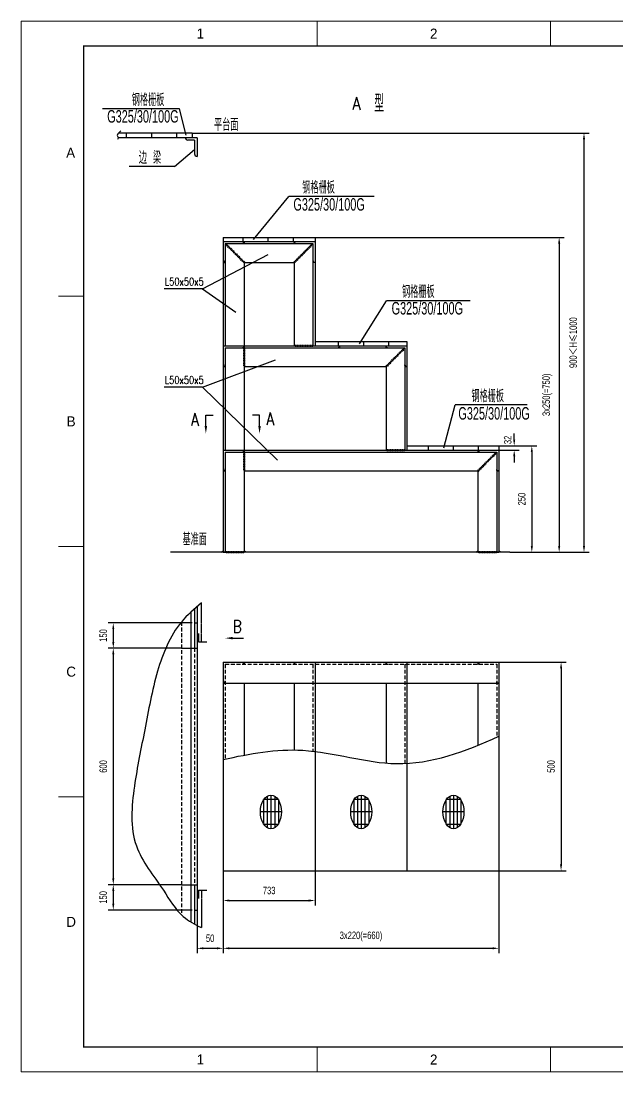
# Model space of a CAD drawing. Extents: x 148 to 221443, y -36682 to 6758.
# Drawn here: x 193198 to 197956, y -12240 to -3840 of the extents above; entities that cross this region are included whole.
import ezdxf
from ezdxf.enums import TextEntityAlignment as Align

# ---------------------------------------------------------------- set-up
doc = ezdxf.new("R2010")
doc.units = 0
doc.header["$LTSCALE"] = 10
doc.header["$MEASUREMENT"] = 0
doc.linetypes.add('HIDDENX2', pattern=[0.75, 0.5, -0.25])
doc.linetypes.add('PHANTOM', pattern=[2.5, 1.25, -0.25, 0.25, -0.25, 0.25, -0.25])
for name, color, linetype in [('2', 4, 'Continuous'), ('HIDDEN', 7, 'HIDDENX2'), ('RED', 7, 'Continuous'), ('TEXT', 7, 'Continuous')]:
    doc.layers.add(name, color=color, linetype=linetype)
doc.layers.add('2（细实线）', color=3, linetype='Continuous', lineweight=20)
doc.layers.add('图框层', color=7, linetype='Continuous', lineweight=15)
doc.styles.add('HZ', font='ROMS.SHX', dxfattribs={"width": 0.75, "bigfont": 'GBCBIG.SHX'})
doc.styles.get("Standard").update_dxf_attribs({"font": 'wison_e.shx', "width": 0.75, "bigfont": 'wison_c.shx'})
doc.styles.add('XW', font='ROMANS.shx', dxfattribs={"width": 0.85})
doc.dimstyles.new('DIM1', dxfattribs={"dimscale": 20, "dimtxt": 3, "dimasz": 2.5, "dimexe": 2, "dimexo": 0, "dimgap": 1, "dimtad": 0, "dimdec": 0, "dimzin": 0, "dimdsep": 46, "dimtxsty": 'Standard', "dimcen": 2, "dimclrd": 3, "dimclre": 3, "dimclrt": 3, "dimadec": 0, "dimazin": 0, "dimtfac": 0.666667, "dimtdec": 0, "dimtofl": 0, "dimtmove": 2, "dimatfit": 1, "dimfxl": 2, "dimtvp": 1.333333, "dimtolj": 1, "dimtzin": 0, "dimarcsym": 0})
pattern_1 = [(45, (215731.0115, -26219.9488), (-0.883883476, 0.883883476), []), (135, (215731.0115, -26219.9488), (-0.883883476, -0.883883476), [])]
pattern_2 = [(135, (174627.578, -26219.9488), (0.883883476, 0.883883476), []), (45, (174627.578, -26219.9488), (0.883883476, -0.883883476), [])]
pattern_3 = [(135, (174627.578, -27053.2821), (0.883883476, 0.883883476), []), (45, (174627.578, -27053.2821), (0.883883476, -0.883883476), [])]
pattern_4 = [(45, (216464.3449, -27053.2821), (-0.883883476, 0.883883476), []), (135, (216464.3449, -27053.2821), (-0.883883476, -0.883883476), [])]
pattern_5 = [(135, (174627.578, -27886.6155), (0.883883476, 0.883883476), []), (45, (174627.578, -27886.6155), (0.883883476, -0.883883476), [])]
pattern_6 = [(45, (217197.6782, -27886.6155), (-0.883883476, 0.883883476), []), (135, (217197.6782, -27886.6155), (-0.883883476, -0.883883476), [])]
pattern_7 = [(135, (174627.578, -29582.153), (0.883883476, 0.883883476), []), (45, (174627.578, -29582.153), (0.883883476, -0.883883476), [])]
pattern_8 = [(45, (217197.6782, -29582.153), (-0.883883476, 0.883883476), []), (135, (217197.6782, -29582.153), (-0.883883476, -0.883883476), [])]

# ---------------------------------------------------------------- blocks, each defined once
blk = doc.blocks.new('*D886')
at = {"color": 3, "lineweight": -2}
for p, q in [((197012.6, -7235.7), (197316.5, -7235.7)), ((197276.5, -7285.7), (197276.5, -8035.7)), ((197101.2, -8085.7), (197316.5, -8085.7))]:
    blk.add_line(p, q, dxfattribs=at)
at = {"color": 3}
for points in [[(197284.9, -7285.7), (197268.2, -7285.7), (197276.5, -7235.7)], [(197268.2, -8035.7), (197284.9, -8035.7), (197276.5, -8085.7)]]:
    blk.add_solid(points, dxfattribs=at)
at = {"layer": 'Defpoints', "color": 0}
for p in [(197012.6, -7235.7), (197101.2, -8085.7), (197276.5, -8085.7)]:
    blk.add_point(p, dxfattribs=at)
at = {"color": 3, "insert": (197196.5, -7660.7), "char_height": 60, "attachment_point": 5, "rotation": 90}
blk.add_mtext('\\A1;250', dxfattribs=at)
blk = doc.blocks.new('*D887')
at = {"color": 3, "lineweight": -2}
for p, q in [((197135.8, -7185.7), (197135.8, -7135.7)), ((197012.6, -7235.7), (197175.8, -7235.7)), ((197012.6, -7269), (197175.8, -7269)), ((197135.8, -7319), (197135.8, -7369))]:
    blk.add_line(p, q, dxfattribs=at)
at = {"color": 3}
for points in [[(197127.5, -7185.7), (197144.2, -7185.7), (197135.8, -7235.7)], [(197144.2, -7319), (197127.5, -7319), (197135.8, -7269)]]:
    blk.add_solid(points, dxfattribs=at)
at = {"layer": 'Defpoints', "color": 0}
for p in [(197012.6, -7235.7), (197012.6, -7269), (197135.8, -7235.7)]:
    blk.add_point(p, dxfattribs=at)
at = {"color": 3, "insert": (197084.2, -7188.1), "char_height": 60, "attachment_point": 5, "rotation": 90}
blk.add_mtext('\\A1;32', dxfattribs=at)
blk = doc.blocks.new('*D888')
at = {"color": 3, "lineweight": -2}
for p, q in [((195535.6, -5569), (197534.8, -5569)), ((197494.8, -5619), (197494.8, -8035.7)), ((197101.2, -8085.7), (197534.8, -8085.7))]:
    blk.add_line(p, q, dxfattribs=at)
at = {"color": 3}
for points in [[(197503.2, -5619), (197486.5, -5619), (197494.8, -5569)], [(197486.5, -8035.7), (197503.2, -8035.7), (197494.8, -8085.7)]]:
    blk.add_solid(points, dxfattribs=at)
at = {"layer": 'Defpoints', "color": 0}
for p in [(195535.6, -5569), (197101.2, -8085.7), (197494.8, -8085.7)]:
    blk.add_point(p, dxfattribs=at)
at = {"color": 3, "insert": (197400, -6827.4), "char_height": 60, "attachment_point": 5, "rotation": 90}
blk.add_mtext('\\A1;3x250(=750)', dxfattribs=at)
blk = doc.blocks.new('*D889')
at = {"color": 3, "lineweight": -2}
for p, q in [((194563.3, -4735.7), (197733.1, -4735.7)), ((197693.1, -4785.7), (197693.1, -8035.7)), ((197101.2, -8085.7), (197733.1, -8085.7))]:
    blk.add_line(p, q, dxfattribs=at)
at = {"color": 3}
for points in [[(197701.5, -4785.7), (197684.8, -4785.7), (197693.1, -4735.7)], [(197684.8, -8035.7), (197701.5, -8035.7), (197693.1, -8085.7)]]:
    blk.add_solid(points, dxfattribs=at)
at = {"layer": 'Defpoints', "color": 0}
for p in [(194563.3, -4735.7), (197101.2, -8085.7), (197693.1, -8085.7)]:
    blk.add_point(p, dxfattribs=at)
at = {"color": 3, "insert": (197607.8, -6410.7), "char_height": 60, "attachment_point": 5, "rotation": 90}
blk.add_mtext('\\A1;900{\\fSimSun|b0|i0|c134|p54;＜}H{\\fSimSun|b0|i0|c134|p54;≤}1000', dxfattribs=at)
blk = doc.blocks.new('*D890')
at = {"color": 3, "lineweight": -2}
for p, q in [((195546, -10581.2), (195546, -10909.5)), ((194812.6, -10631.2), (194812.6, -10909.5)), ((194862.6, -10869.5), (195496, -10869.5))]:
    blk.add_line(p, q, dxfattribs=at)
at = {"color": 3}
for points in [[(194862.6, -10861.2), (194862.6, -10877.9), (194812.6, -10869.5)], [(195496, -10877.9), (195496, -10861.2), (195546, -10869.5)]]:
    blk.add_solid(points, dxfattribs=at)
at = {"layer": 'Defpoints', "color": 0}
for p in [(195546, -10581.2), (194812.6, -10631.2), (195546, -10869.5)]:
    blk.add_point(p, dxfattribs=at)
at = {"color": 3, "insert": (195179.3, -10789.5), "char_height": 60, "attachment_point": 5}
blk.add_mtext('\\A1;733', dxfattribs=at)
blk = doc.blocks.new('*D891')
at = {"color": 3, "lineweight": -2}
for p, q in [((194812.6, -10631.2), (194812.6, -11291.5)), ((197012.6, -10631.2), (197012.6, -11291.5)), ((194862.6, -11251.5), (196962.6, -11251.5))]:
    blk.add_line(p, q, dxfattribs=at)
at = {"color": 3}
for points in [[(194862.6, -11243.2), (194862.6, -11259.8), (194812.6, -11251.5)], [(196962.6, -11259.8), (196962.6, -11243.2), (197012.6, -11251.5)]]:
    blk.add_solid(points, dxfattribs=at)
at = {"layer": 'Defpoints', "color": 0}
for p in [(194812.6, -10631.2), (197012.6, -10631.2), (197012.6, -11251.5)]:
    blk.add_point(p, dxfattribs=at)
at = {"color": 3, "insert": (195912.6, -11156.7), "char_height": 60, "attachment_point": 5}
blk.add_mtext('\\A1;3x220(=660)', dxfattribs=at)
blk = doc.blocks.new('*D892')
at = {"color": 3, "lineweight": -2}
for p, q in [((197012.6, -8964.6), (197550.1, -8964.6)), ((197510.1, -9014.6), (197510.1, -10581.2)), ((197012.6, -10631.2), (197550.1, -10631.2))]:
    blk.add_line(p, q, dxfattribs=at)
at = {"color": 3}
for points in [[(197518.4, -9014.6), (197501.8, -9014.6), (197510.1, -8964.6)], [(197501.8, -10581.2), (197518.4, -10581.2), (197510.1, -10631.2)]]:
    blk.add_solid(points, dxfattribs=at)
at = {"layer": 'Defpoints', "color": 0}
for p in [(197012.6, -8964.6), (197012.6, -10631.2), (197510.1, -10631.2)]:
    blk.add_point(p, dxfattribs=at)
at = {"color": 3, "insert": (197430.1, -9797.9), "char_height": 60, "attachment_point": 5, "rotation": 90}
blk.add_mtext('\\A1;500', dxfattribs=at)
blk = doc.blocks.new('*D906')
at = {"color": 3, "lineweight": -2}
for p, q in [((194478.3, -8852.5), (193894.7, -8852.5)), ((193934.7, -8902.5), (193934.7, -10693.3)), ((194478.3, -10743.3), (193894.7, -10743.3))]:
    blk.add_line(p, q, dxfattribs=at)
at = {"color": 3}
for points in [[(193943, -8902.5), (193926.3, -8902.5), (193934.7, -8852.5)], [(193926.3, -10693.3), (193943, -10693.3), (193934.7, -10743.3)]]:
    blk.add_solid(points, dxfattribs=at)
at = {"layer": 'Defpoints', "color": 0}
for p in [(194478.3, -8852.5), (193934.7, -10743.3), (194478.3, -10743.3)]:
    blk.add_point(p, dxfattribs=at)
at = {"color": 3, "insert": (193854.7, -9797.9), "char_height": 60, "attachment_point": 5, "rotation": 90}
blk.add_mtext('\\A1;600', dxfattribs=at)
blk = doc.blocks.new('*D907')
at = {"color": 3, "lineweight": -2}
for p, q in [((194563.3, -8650.2), (193894.7, -8650.2)), ((193934.7, -8700.2), (193934.7, -8802.5)), ((194478.3, -8852.5), (193894.7, -8852.5))]:
    blk.add_line(p, q, dxfattribs=at)
at = {"color": 3}
for points in [[(193943, -8700.2), (193926.3, -8700.2), (193934.7, -8650.2)], [(193926.3, -8802.5), (193943, -8802.5), (193934.7, -8852.5)]]:
    blk.add_solid(points, dxfattribs=at)
at = {"layer": 'Defpoints', "color": 0}
for p in [(194563.3, -8650.2), (193934.7, -8852.5), (194478.3, -8852.5)]:
    blk.add_point(p, dxfattribs=at)
at = {"color": 3, "insert": (193854.7, -8751.3), "char_height": 60, "attachment_point": 5, "rotation": 90}
blk.add_mtext('\\A1;150', dxfattribs=at)
blk = doc.blocks.new('*D908')
at = {"color": 3, "lineweight": -2}
for p, q in [((194478.3, -10743.3), (193894.7, -10743.3)), ((193934.7, -10793.3), (193934.7, -10895.6)), ((194563.3, -10945.6), (193894.7, -10945.6))]:
    blk.add_line(p, q, dxfattribs=at)
at = {"color": 3}
for points in [[(193943, -10793.3), (193926.3, -10793.3), (193934.7, -10743.3)], [(193926.3, -10895.6), (193943, -10895.6), (193934.7, -10945.6)]]:
    blk.add_solid(points, dxfattribs=at)
at = {"layer": 'Defpoints', "color": 0}
for p in [(194478.3, -10743.3), (193934.7, -10945.6), (194563.3, -10945.6)]:
    blk.add_point(p, dxfattribs=at)
at = {"color": 3, "insert": (193854.7, -10844.5), "char_height": 60, "attachment_point": 5, "rotation": 90}
blk.add_mtext('\\A1;150', dxfattribs=at)
blk = doc.blocks.new('*D915')
at = {"color": 3, "lineweight": -2}
for p, q in [((194812.6, -10651.2), (194812.6, -11291.5)), ((194603.4, -10945.6), (194603.4, -11291.5)), ((194653.4, -11251.5), (194762.6, -11251.5))]:
    blk.add_line(p, q, dxfattribs=at)
at = {"color": 3}
for points in [[(194653.4, -11243.2), (194653.4, -11259.8), (194603.4, -11251.5)], [(194762.6, -11259.8), (194762.6, -11243.2), (194812.6, -11251.5)]]:
    blk.add_solid(points, dxfattribs=at)
at = {"layer": 'Defpoints', "color": 0}
for p in [(194812.6, -10651.2), (194603.4, -10945.6), (194812.6, -11251.5)]:
    blk.add_point(p, dxfattribs=at)
at = {"color": 3, "insert": (194708, -11171.5), "char_height": 60, "attachment_point": 5}
blk.add_mtext('\\A1;50', dxfattribs=at)
blk = doc.blocks.new('a2')
for p, q in [((15429.25, 10126.74), (15429.25, 10116.74)), ((15522.42, 10126.74), (15522.42, 10116.74)), ((15336.09, 10011.74), (15336.09, 10116.74)), ((15326.09, 10016.74), (15336.09, 10016.74)), ((15326.09, 9916.74), (15336.09, 9916.74)), ((15326.09, 9816.74), (15336.09, 9816.74)), ((15429.25, 9706.74), (15429.25, 9716.74)), ((15522.42, 9706.74), (15522.42, 9716.74))]:
    blk.add_line(p, q)
at = {"layer": '图框层', "ltscale": 10}
blk.add_lwpolyline([(15311.09, 10126.74), (15905.09, 10126.74), (15905.09, 9706.74), (15311.09, 9706.74)], close=True, dxfattribs=at)
at = {"layer": '图框层', "ltscale": 10, "const_width": 0.5}
blk.add_lwpolyline([(15336.09, 10116.74), (15895.09, 10116.74), (15895.09, 9716.74), (15336.09, 9716.74)], close=True, dxfattribs=at)
at = {"style": 'HZ'}
for s, p in [('1', (15382.67, 10121.74)), ('2', (15475.84, 10121.74)), ('A', (15330.89, 10074.1)), ('B', (15331.09, 9966.74)), ('C', (15331.09, 9866.74)), ('D', (15331.09, 9766.74)), ('1', (15382.67, 9711.74)), ('2', (15475.84, 9711.74))]:
    blk.add_text(s, height=4, dxfattribs=at).set_placement(p, align=Align.MIDDLE)

msp = doc.modelspace()

# ---------------------------------------------------------------- hatches: boundary and pattern name
h = msp.add_hatch()
h.set_pattern_fill('ANSI37', color=6, scale=10, style=0)
h.set_pattern_definition(pattern_2)
h.paths.add_polyline_path([(194979.2948, -5602.3621), (194979.2948, -5619.0287), (194962.6281, -5619.0287, 0.414213562)])
h = msp.add_hatch()
h.set_pattern_fill('ANSI37', color=6, scale=10, style=0)
h.set_pattern_definition(pattern_1)
h.paths.add_polyline_path([(195379.2948, -5602.3621), (195379.2948, -5619.0287), (195395.9615, -5619.0287, -0.414213562)])
h = msp.add_hatch()
h.set_pattern_fill('ANSI37', color=6, scale=10, style=0)
h.set_pattern_definition(pattern_2)
h.paths.add_polyline_path([(194829.2948, -5752.3621), (194829.2948, -5769.0287), (194812.6281, -5769.0287, 0.414213562)])
h = msp.add_hatch()
h.set_pattern_fill('ANSI37', color=6, scale=10, style=0)
h.set_pattern_definition(pattern_1)
h.paths.add_polyline_path([(195545.9615, -5769.0287, -0.414213562), (195529.2948, -5752.3621), (195529.2948, -5769.0287)])
h = msp.add_hatch()
h.set_pattern_fill('ANSI37', color=6, scale=10, style=0)
h.set_pattern_definition(pattern_3)
h.paths.add_polyline_path([(194979.2948, -6435.6954), (194979.2948, -6452.3621), (194962.6281, -6452.3621, 0.414213562)])
h = msp.add_hatch()
h.set_pattern_fill('ANSI37', color=6, scale=10, style=0)
h.set_pattern_definition([(135, (175389.1616, -27053.2821), (0.883883476, 0.883883476), []), (45, (175389.1616, -27053.2821), (0.883883476, -0.883883476), [])])
h.paths.add_polyline_path([(195740.8784, -6435.6954), (195740.8784, -6452.3621), (195724.2117, -6452.3621, 0.414213562)])
h = msp.add_hatch()
h.set_pattern_fill('ANSI37', color=6, scale=10, style=0)
h.set_pattern_definition(pattern_4)
h.paths.add_polyline_path([(196112.6281, -6435.6954), (196112.6281, -6452.3621), (196129.2948, -6452.3621, -0.414213562)])
h = msp.add_hatch()
h.set_pattern_fill('ANSI37', color=6, scale=10, style=0)
h.set_pattern_definition(pattern_3)
h.paths.add_polyline_path([(194829.2948, -6585.6954), (194829.2948, -6602.3621), (194812.6281, -6602.3621, 0.414213562)])
h = msp.add_hatch()
h.set_pattern_fill('ANSI37', color=6, scale=10, style=0)
h.set_pattern_definition(pattern_4)
h.paths.add_polyline_path([(196279.2948, -6602.3621, -0.414213562), (196262.6281, -6585.6954), (196262.6281, -6602.3621)])
h = msp.add_hatch()
h.set_pattern_fill('ANSI37', color=6, scale=10, style=0)
h.set_pattern_definition(pattern_5)
h.paths.add_polyline_path([(194979.2948, -7269.0287), (194979.2948, -7285.6954), (194962.6281, -7285.6954, 0.414213562)])
h = msp.add_hatch()
h.set_pattern_fill('ANSI37', color=6, scale=10, style=0)
h.set_pattern_definition(pattern_6)
h.paths.add_polyline_path([(196845.9615, -7269.0287), (196845.9615, -7285.6954), (196862.6281, -7285.6954, -0.414213562)])
h = msp.add_hatch()
h.set_pattern_fill('ANSI37', color=6, scale=10, style=0)
h.set_pattern_definition(pattern_5)
h.paths.add_polyline_path([(194829.2948, -7419.0287), (194829.2948, -7435.6954), (194812.6281, -7435.6954, 0.414213562)])
h = msp.add_hatch()
h.set_pattern_fill('ANSI37', color=6, scale=10, style=0)
h.set_pattern_definition(pattern_6)
h.paths.add_polyline_path([(197012.6281, -7435.6954, -0.414213562), (196995.9615, -7419.0287), (196995.9615, -7435.6954)])
h = msp.add_hatch()
h.set_pattern_fill('ANSI37', color=6, scale=10, style=0)
h.set_pattern_definition(pattern_1)
h.paths.add_polyline_path([(194812.6281, -8073.424), (194799.383, -8085.6954), (194812.6281, -8085.6954)])
h = msp.add_hatch()
h.set_pattern_fill('ANSI37', color=6, scale=10, style=0)
h.set_pattern_definition([(135, (174060.9114, -26219.9488), (0.883883476, 0.883883476), []), (45, (174060.9114, -26219.9488), (0.883883476, -0.883883476), [])])
h.paths.add_polyline_path([(194979.2948, -8073.424), (194992.5399, -8085.6954), (194979.2948, -8085.6954)])
h = msp.add_hatch()
h.set_pattern_fill('ANSI37', color=6, scale=10, style=0)
h.set_pattern_definition([(45, (217764.3449, -26219.9488), (-0.883883476, 0.883883476), []), (135, (217764.3449, -26219.9488), (-0.883883476, -0.883883476), [])])
h.paths.add_polyline_path([(196845.9615, -8073.424), (196832.7164, -8085.6954), (196845.9615, -8085.6954)])
h = msp.add_hatch()
h.set_pattern_fill('ANSI37', color=6, scale=10, style=0)
h.set_pattern_definition([(135, (176094.2447, -26219.9488), (0.883883476, 0.883883476), []), (45, (176094.2447, -26219.9488), (0.883883476, -0.883883476), [])])
h.paths.add_polyline_path([(197012.6281, -8073.424), (197025.8732, -8085.6954), (197012.6281, -8085.6954)])
h = msp.add_hatch()
h.set_pattern_fill('ANSI37', color=256, scale=10, style=0)
h.set_pattern_definition(pattern_7)
h.paths.add_polyline_path([(194979.2948, -8964.5663), (194979.2948, -8981.233), (194962.6281, -8981.233, 0.414213562)])
h = msp.add_hatch()
h.set_pattern_fill('ANSI37', color=256, scale=10, style=0)
h.set_pattern_definition([(45, (215731.0115, -29582.153), (-0.883883476, 0.883883476), []), (135, (215731.0115, -29582.153), (-0.883883476, -0.883883476), [])])
h.paths.add_polyline_path([(195379.2948, -8964.5663), (195379.2948, -8981.233), (195395.9615, -8981.233, -0.414213562)])
h = msp.add_hatch()
h.set_pattern_fill('ANSI37', color=256, scale=10, style=0)
h.set_pattern_definition([(45, (216464.3449, -29582.153), (-0.883883476, 0.883883476), []), (135, (216464.3449, -29582.153), (-0.883883476, -0.883883476), [])])
h.paths.add_polyline_path([(196112.6281, -8964.5663), (196112.6281, -8981.233), (196129.2948, -8981.233, -0.414213562)])
h = msp.add_hatch()
h.set_pattern_fill('ANSI37', color=256, scale=10, style=0)
h.set_pattern_definition(pattern_8)
h.paths.add_polyline_path([(196845.9615, -8964.5663), (196845.9615, -8981.233), (196862.6281, -8981.233, -0.414213562)])
h = msp.add_hatch()
h.set_pattern_fill('ANSI37', color=256, scale=10, style=0)
h.set_pattern_definition(pattern_7)
h.paths.add_polyline_path([(194829.2948, -9114.5663), (194829.2948, -9131.233), (194812.6281, -9131.233, 0.414213562)])
h = msp.add_hatch()
h.set_pattern_fill('ANSI37', color=256, scale=10, style=0)
h.set_pattern_definition(pattern_8)
h.paths.add_polyline_path([(197012.6281, -9131.233, -0.414213562), (196995.9615, -9114.5663), (196995.9615, -9131.233)])

# ---------------------------------------------------------------- linework, layer by layer
at = {"color": 6}
for p, q in [((194849.9586, -5628.2298), (194838.4959, -5639.6925)), ((194859.3866, -5637.6579), (194847.924, -5649.1206)), ((194868.8147, -5647.086), (194857.3521, -5658.5487)), ((194878.2428, -5656.5141), (194866.7801, -5667.9768)), ((194887.6709, -5665.9422), (194876.2082, -5677.4049)), ((194897.099, -5675.3703), (194885.6363, -5686.833)), ((194906.5271, -5684.7984), (194895.0644, -5696.2611)), ((194915.9552, -5694.2265), (194904.4925, -5705.6891)), ((194925.3833, -5703.6546), (194913.9206, -5715.1172)), ((195433.2063, -5703.6546), (195444.669, -5715.1172)), ((195442.6344, -5694.2265), (195454.0971, -5705.6891)), ((195452.0625, -5684.7984), (195463.5252, -5696.2611)), ((195461.4906, -5675.3703), (195472.9533, -5686.833)), ((195470.9187, -5665.9422), (195482.3814, -5677.4049)), ((195480.3468, -5656.5141), (195491.8094, -5667.9768)), ((195489.7748, -5647.086), (195501.2375, -5658.5487)), ((195499.2029, -5637.6579), (195510.6656, -5649.1206)), ((195508.631, -5628.2298), (195520.0937, -5639.6925)), ((194934.8114, -5713.0826), (194923.3487, -5724.5453)), ((194944.2395, -5722.5107), (194932.7768, -5733.9734)), ((194953.6676, -5731.9388), (194942.2049, -5743.4015)), ((194963.0956, -5741.3669), (194951.633, -5752.8296)), ((194972.5237, -5750.795), (194961.0611, -5762.2577)), ((194981.9518, -5760.2231), (194970.4891, -5771.6858)), ((195376.6378, -5760.2231), (195388.1004, -5771.6858)), ((195386.0659, -5750.795), (195397.5285, -5762.2577)), ((195395.4939, -5741.3669), (195406.9566, -5752.8296)), ((195404.922, -5731.9388), (195416.3847, -5743.4015)), ((195414.3501, -5722.5107), (195425.8128, -5733.9734)), ((195423.7782, -5713.0826), (195435.2409, -5724.5453)), ((194987.4001, -6460.651), (194971.1895, -6460.651)), ((195388.2885, -6427.5901), (195388.2885, -6443.8008)), ((195401.6218, -6427.5901), (195401.6218, -6443.8008)), ((195414.9552, -6427.5901), (195414.9552, -6443.8008)), ((195428.2885, -6427.5901), (195428.2885, -6443.8008)), ((195441.6218, -6427.5901), (195441.6218, -6443.8008)), ((195454.9552, -6427.5901), (195454.9552, -6443.8008)), ((195468.2885, -6427.5901), (195468.2885, -6443.8008)), ((195481.6218, -6427.5901), (195481.6218, -6443.8008)), ((195494.9552, -6427.5901), (195494.9552, -6443.8008)), ((195508.2885, -6427.5901), (195508.2885, -6443.8008)), ((195521.6218, -6427.5901), (195521.6218, -6443.8008)), ((196241.9644, -6461.5632), (196253.427, -6473.0258)), ((194987.4001, -6473.9844), (194971.1895, -6473.9844)), ((194987.4001, -6487.3177), (194971.1895, -6487.3177)), ((194987.4001, -6500.651), (194971.1895, -6500.651)), ((194987.4001, -6513.9844), (194971.1895, -6513.9844)), ((194987.4001, -6527.3177), (194971.1895, -6527.3177)), ((194987.4001, -6540.651), (194971.1895, -6540.651)), ((196157.1115, -6546.416), (196168.5742, -6557.8787)), ((196166.5396, -6536.9879), (196178.0023, -6548.4506)), ((196175.9677, -6527.5598), (196187.4304, -6539.0225)), ((196185.3958, -6518.1317), (196196.8585, -6529.5944)), ((196194.8239, -6508.7036), (196206.2866, -6520.1663)), ((196204.252, -6499.2755), (196215.7147, -6510.7382)), ((196213.6801, -6489.8474), (196225.1428, -6501.3101)), ((196223.1082, -6480.4193), (196234.5709, -6491.882)), ((196232.5363, -6470.9913), (196243.999, -6482.4539)), ((194987.4001, -6553.9844), (194971.1895, -6553.9844)), ((194987.4001, -6567.3177), (194971.1895, -6567.3177)), ((194987.4001, -6580.651), (194971.1895, -6580.651)), ((194987.4001, -6593.9844), (194971.1895, -6593.9844)), ((196109.9711, -6593.5564), (196121.4338, -6605.0191)), ((196119.3992, -6584.1283), (196130.8619, -6595.591)), ((196128.8273, -6574.7002), (196140.29, -6586.1629)), ((196138.2554, -6565.2722), (196149.7181, -6576.7348)), ((196147.6835, -6555.8441), (196159.1461, -6567.3068)), ((194987.4001, -7293.9844), (194971.1895, -7293.9844)), ((194987.4001, -7307.3177), (194971.1895, -7307.3177)), ((196121.6218, -7260.9234), (196121.6218, -7277.1341)), ((196134.9552, -7260.9234), (196134.9552, -7277.1341)), ((196148.2885, -7260.9234), (196148.2885, -7277.1341)), ((196161.6218, -7260.9234), (196161.6218, -7277.1341)), ((196174.9552, -7260.9234), (196174.9552, -7277.1341)), ((196188.2885, -7260.9234), (196188.2885, -7277.1341)), ((196201.6218, -7260.9234), (196201.6218, -7277.1341)), ((196214.9552, -7260.9234), (196214.9552, -7277.1341)), ((196228.2885, -7260.9234), (196228.2885, -7277.1341)), ((196241.6218, -7260.9234), (196241.6218, -7277.1341)), ((196254.9552, -7260.9234), (196254.9552, -7277.1341)), ((196965.8696, -7304.3246), (196977.3323, -7315.7873)), ((196975.2977, -7294.8965), (196986.7604, -7306.3592)), ((194987.4001, -7320.651), (194971.1895, -7320.651)), ((194987.4001, -7333.9844), (194971.1895, -7333.9844)), ((194987.4001, -7347.3177), (194971.1895, -7347.3177)), ((194987.4001, -7360.651), (194971.1895, -7360.651)), ((194987.4001, -7373.9844), (194971.1895, -7373.9844)), ((194987.4001, -7387.3177), (194971.1895, -7387.3177)), ((196881.0168, -7389.1774), (196892.4795, -7400.6401)), ((196890.4449, -7379.7493), (196901.9076, -7391.212)), ((196899.873, -7370.3212), (196911.3357, -7381.7839)), ((196909.3011, -7360.8931), (196920.7637, -7372.3558)), ((196918.7292, -7351.465), (196930.1918, -7362.9277)), ((196928.1572, -7342.0369), (196939.6199, -7353.4996)), ((196937.5853, -7332.6089), (196949.048, -7344.0715)), ((196947.0134, -7323.1808), (196958.4761, -7334.6435)), ((196956.4415, -7313.7527), (196967.9042, -7325.2154)), ((194987.4001, -7400.651), (194971.1895, -7400.651)), ((194987.4001, -7413.9844), (194971.1895, -7413.9844)), ((194987.4001, -7427.3177), (194971.1895, -7427.3177)), ((196843.3044, -7426.8898), (196854.7671, -7438.3524)), ((196852.7325, -7417.4617), (196864.1952, -7428.9244)), ((196862.1606, -7408.0336), (196873.6233, -7419.4963)), ((196871.5887, -7398.6055), (196883.0514, -7410.0682)), ((194837.5837, -8077.5901), (194837.5837, -8093.8008)), ((194850.9171, -8077.5901), (194850.9171, -8093.8008)), ((194864.2504, -8077.5901), (194864.2504, -8093.8008)), ((194877.5837, -8077.5901), (194877.5837, -8093.8008)), ((194890.9171, -8077.5901), (194890.9171, -8093.8008)), ((194904.2504, -8077.5901), (194904.2504, -8093.8008)), ((194917.5837, -8077.5901), (194917.5837, -8093.8008)), ((194930.9171, -8077.5901), (194930.9171, -8093.8008)), ((194944.2504, -8077.5901), (194944.2504, -8093.8008)), ((194957.5837, -8077.5901), (194957.5837, -8093.8008)), ((194970.9171, -8077.5901), (194970.9171, -8093.8008)), ((196854.9552, -8077.5901), (196854.9552, -8093.8008)), ((196868.2885, -8077.5901), (196868.2885, -8093.8008)), ((196881.6218, -8077.5901), (196881.6218, -8093.8008)), ((196894.9552, -8077.5901), (196894.9552, -8093.8008)), ((196908.2885, -8077.5901), (196908.2885, -8093.8008)), ((196921.6218, -8077.5901), (196921.6218, -8093.8008)), ((196934.9552, -8077.5901), (196934.9552, -8093.8008)), ((196948.2885, -8077.5901), (196948.2885, -8093.8008)), ((196961.6218, -8077.5901), (196961.6218, -8093.8008)), ((196974.9552, -8077.5901), (196974.9552, -8093.8008)), ((196988.2885, -8077.5901), (196988.2885, -8093.8008))]:
    msp.add_line(p, q, dxfattribs=at)
for p, q in [((194553.6361, -8565.0065), (194553.6361, -11040.2775)), ((194584.4841, -8536.3281), (194584.3405, -8852.4966)), ((194603.9298, -8518.572), (194603.3425, -11070.1542)), ((194584.4324, -8650.1749), (194603.3905, -8650.1749)), ((194615.6264, -8734.9181), (194615.6264, -8801.5848)), ((194615.6264, -8801.5848), (194615.6264, -8734.9181)), ((194615.6264, -8801.5848), (194682.2931, -8801.5848)), ((194583.4818, -10743.3029), (194583.3387, -11058.48)), ((194615.6264, -10853.8082), (194615.6264, -10787.1415)), ((194615.6264, -10787.1415), (194682.2931, -10787.1415)), ((194615.6264, -10787.1415), (194615.6264, -10853.8082))]:
    msp.add_line(p, q)
at = {"color": 4, "linetype": 'PHANTOM'}
for p, q in [((194637.9598, -8801.5848), (194637.9598, -8490.144)), ((194637.9598, -10787.1415), (194637.9598, -11085.986))]:
    msp.add_line(p, q, dxfattribs=at)
at = {"layer": '2', "color": 3, "linetype": 'Continuous'}
for p, q in [((194462.7991, -4541.5113), (193849.3182, -4541.5113)), ((194516.8578, -4752.3621), (194462.7991, -4541.5113)), ((194423.0257, -5003.6695), (194583.3425, -4865.6332)), ((194423.0257, -5003.6695), (194061.5573, -5003.6695)), ((195054.7101, -5585.6954), (195336.1528, -5242.0725)), ((196016.9654, -5242.0725), (195336.1528, -5242.0725)), ((194646.2506, -5980.5504), (195170.7596, -5706.8325)), ((194646.2506, -5980.5504), (194340.3057, -5980.5504)), ((194646.2506, -5980.5504), (194912.1463, -6166.9183)), ((195901.8864, -6419.0287), (196115.6565, -6075.4059)), ((196784.7696, -6075.4059), (196115.6565, -6075.4059)), ((194646.2506, -6766.9041), (195229.0348, -6547.273)), ((194646.2506, -6766.9041), (194340.3057, -6766.9041)), ((194646.2506, -6766.9041), (195245.2416, -7350.2395)), ((196574.2003, -7252.3621), (196663.9687, -6908.7392)), ((197238.5652, -6908.7392), (196663.9687, -6908.7392)), ((194673.8563, -7077.1139), (194673.8563, -6991.2596)), ((195102.5538, -7077.1139), (195102.5538, -6991.2596)), ((197101.2322, -8085.6954), (194392.3627, -8085.6954)), ((194888.0984, -8772.4732), (194973.9527, -8772.4732)), ((195133.5757, -10066.8384), (195133.5757, -10254.8565)), ((195138.8064, -10058.9481), (195248.345, -10058.9481)), ((195163.5757, -10035.1894), (195163.5757, -10286.5055)), ((195193.5757, -10026.2839), (195193.5757, -10295.411)), ((195223.5757, -10035.1894), (195223.5757, -10286.5055)), ((195253.5757, -10066.8384), (195253.5757, -10254.8565)), ((195854.0729, -10066.8384), (195854.0729, -10254.8565)), ((195859.3036, -10058.9481), (195968.8422, -10058.9481)), ((195884.0729, -10035.1894), (195884.0729, -10286.5055)), ((195914.0729, -10026.2839), (195914.0729, -10295.411)), ((195944.0729, -10035.1894), (195944.0729, -10286.5055)), ((195974.0729, -10066.8384), (195974.0729, -10254.8565)), ((196590.8679, -10066.8384), (196590.8679, -10254.8565)), ((196596.0986, -10058.9481), (196705.6372, -10058.9481)), ((196620.8679, -10035.1894), (196620.8679, -10286.5055)), ((196650.8679, -10026.2839), (196650.8679, -10295.411)), ((196680.8679, -10035.1894), (196680.8679, -10286.5055)), ((196710.8679, -10066.8384), (196710.8679, -10254.8565)), ((195109.7256, -10158.9481), (195277.4258, -10158.9481)), ((195830.2228, -10158.9481), (195997.923, -10158.9481)), ((196567.0178, -10158.9481), (196734.718, -10158.9481)), ((195136.176, -10258.9481), (195250.9754, -10258.9481)), ((195856.6732, -10258.9481), (195971.4727, -10258.9481)), ((196593.4682, -10258.9481), (196708.2677, -10258.9481))]:
    msp.add_line(p, q, dxfattribs=at)
at = {"layer": '2', "color": 7, "linetype": 'Continuous'}
for p, q in [((194673.8563, -6991.2596), (194730.9807, -6991.2596)), ((195102.5538, -6991.2596), (195045.4294, -6991.2596))]:
    msp.add_line(p, q, dxfattribs=at)
at = {"layer": '2', "color": 3, "linetype": 'Continuous'}
for centre in [(195193.5757, -10160.8475), (195914.0729, -10160.8475), (196650.8679, -10160.8475)]:
    msp.add_ellipse(centre, major_axis=(0, -134.5636), ratio=0.623188198, dxfattribs=at)
msp.add_spline([(193994.9955, -4717.2186), (193969.9867, -4764.3413), (193975.6551, -4770.0057), (193967.861, -4785.5829)], degree=3, dxfattribs=at)
for points, knots in [([(194637.9598, -8490.144), (194581.1523, -8538.3523), (194414.5956, -8683.5116), (194268.3323, -9049.1649), (194189.5332, -9499.4717), (194093.1177, -9954.0951), (194056.5391, -10434.5031), (194315.5768, -10738.2968), (194456.603, -10992.3661), (194586.7266, -11060.024), (194637.9598, -11085.986)], [6.040379084, 6.040379084, 6.040379084, 6.040379084, 72.503996796, 203.591839951, 347.05500573, 484.774694605, 628.042943114, 752.442082313, 831.605282279, 882.314403065, 882.314403065, 882.314403065, 882.314403065]), ([(194812.6281, -9742.1967), (195023.9702, -9695.5238), (195485.0089, -9609.0712), (196233.6113, -9869.9967), (196743.6882, -9678.7273), (197012.6281, -9556.2049)], [29.817582507, 29.817582507, 29.817582507, 29.817582507, 221.902714888, 448.636585176, 704.350218902, 704.350218902, 704.350218902, 704.350218902])]:
    msp.add_open_spline(points, degree=3, knots=knots, dxfattribs=at)
for points in [[(194683.8563, -7077.1139), (194663.8563, -7077.1139), (194673.8563, -7137.1139)], [(195092.5538, -7077.1139), (195112.5538, -7077.1139), (195102.5538, -7137.1139)], [(194888.0984, -8762.4732), (194888.0984, -8782.4732), (194828.0984, -8772.4732)]]:
    msp.add_solid(points, dxfattribs=at)
at = {"layer": 'HIDDEN', "ltscale": 6}
for p, q in [((194478.3425, -8643.572), (194478.3425, -10983.6136)), ((194584.3405, -8852.4966), (194583.4818, -10743.3029)), ((194829.2948, -8981.233), (194829.2948, -9738.5315)), ((194829.2948, -8981.233), (196995.9615, -8981.233)), ((195529.2948, -8981.233), (195529.2948, -9675.7111)), ((196262.6281, -8981.233), (196262.6281, -9774.4624)), ((196995.9615, -8981.233), (196995.9615, -9563.7692))]:
    msp.add_line(p, q, dxfattribs=at)
at = {"layer": 'RED'}
for p, q in [((194563.3425, -4735.6954), (193976.0209, -4735.6954)), ((194603.3425, -4772.3621), (193976.3251, -4772.3621)), ((194038.6598, -4735.6954), (194038.6598, -4772.3621)), ((194238.6598, -4735.6954), (194238.6598, -4772.3621)), ((194438.6598, -4735.6954), (194438.6598, -4772.3621)), ((194563.3425, -4735.6954), (194563.3425, -4772.3621)), ((194603.3425, -4772.3621), (194603.3425, -4922.3621)), ((194583.3425, -4792.3621), (194530.0091, -4792.3621)), ((194583.3425, -4792.3621), (194583.3425, -4902.3621)), ((194812.6281, -5569.0287), (194812.6281, -8085.6954)), ((194812.6281, -5569.0287), (195545.9615, -5569.0287)), ((194812.6281, -5602.3621), (195545.9615, -5602.3621)), ((194829.2948, -5619.0287), (194829.2948, -6435.6954)), ((194829.2948, -5619.0287), (195529.2948, -5619.0287)), ((194979.2948, -5769.0287), (194829.2948, -5619.0287)), ((194969.7749, -5569.0287), (194969.7749, -5602.3621)), ((194979.2948, -5602.3621), (194979.2948, -5619.0287)), ((195169.7749, -5569.0287), (195169.7749, -5602.3621)), ((195369.7749, -5569.0287), (195369.7749, -5602.3621)), ((195379.2948, -5602.3621), (195379.2948, -5619.0287)), ((195379.2948, -5769.0287), (195529.2948, -5619.0287)), ((195529.2948, -5619.0287), (195529.2948, -6435.6954)), ((195545.9615, -5569.0287), (195545.9615, -6435.6954)), ((194812.6281, -5769.0287), (194829.2948, -5769.0287)), ((194979.2948, -5769.0287), (195379.2948, -5769.0287)), ((194979.2948, -5769.0287), (194979.2948, -6435.6954)), ((195379.2948, -5769.0287), (195379.2948, -6435.6954)), ((195545.9615, -5769.0287), (195529.2948, -5769.0287)), ((194812.6281, -6435.6954), (196279.2948, -6435.6954)), ((194829.2948, -6452.3621), (196262.6281, -6452.3621)), ((194829.2948, -6452.3621), (194829.2948, -7269.0287)), ((194979.2948, -6435.6954), (194979.2948, -6452.3621)), ((194979.2948, -6452.3621), (194979.2948, -7269.0287)), ((195545.9615, -6402.3621), (196279.2948, -6402.3621)), ((195731.3584, -6402.3621), (195731.3584, -6435.6954)), ((195740.8784, -6435.6954), (195740.8784, -6452.3621)), ((195931.3584, -6402.3621), (195931.3584, -6435.6954)), ((196112.6281, -6435.6954), (196112.6281, -6452.3621)), ((196112.6281, -6602.3621), (196262.6281, -6452.3621)), ((196131.3584, -6402.3621), (196131.3584, -6435.6954)), ((196262.6281, -6452.3621), (196262.6281, -7269.0287)), ((196279.2948, -6402.3621), (196279.2948, -7269.0287)), ((194812.6281, -6602.3621), (194829.2948, -6602.3621)), ((194979.2948, -6602.3621), (196112.6281, -6602.3621)), ((196112.6281, -6602.3621), (196112.6281, -7269.0287)), ((196279.2948, -6602.3621), (196262.6281, -6602.3621)), ((194812.6281, -7269.0287), (197012.6281, -7269.0287)), ((194829.2948, -7285.6954), (196995.9615, -7285.6954)), ((194829.2948, -7285.6954), (194829.2948, -8085.6954)), ((194979.2948, -7269.0287), (194979.2948, -7285.6954)), ((194979.2948, -7285.6954), (194979.2948, -8085.6954)), ((196279.2948, -7235.6954), (197012.6281, -7235.6954)), ((196447.7423, -7235.6954), (196447.7423, -7269.0287)), ((196647.7423, -7235.6954), (196647.7423, -7269.0287)), ((196845.9615, -7269.0287), (196845.9615, -7285.6954)), ((196845.9615, -7435.6954), (196995.9615, -7285.6954)), ((196847.7423, -7235.6954), (196847.7423, -7269.0287)), ((196995.9615, -7285.6954), (196995.9615, -8085.6954)), ((197012.6281, -7235.6954), (197012.6281, -8085.6954)), ((194812.6281, -7435.6954), (194829.2948, -7435.6954)), ((194979.2948, -7435.6954), (196845.9615, -7435.6954)), ((196845.9615, -7435.6954), (196845.9615, -8085.6954)), ((197012.6281, -7435.6954), (196995.9615, -7435.6954)), ((194799.383, -8085.6954), (194812.6281, -8073.424)), ((194812.6281, -8085.6954), (194979.2948, -8085.6954)), ((194992.5399, -8085.6954), (194979.2948, -8073.424)), ((196832.7164, -8085.6954), (196845.9615, -8073.424)), ((196845.9615, -8085.6954), (197012.6281, -8085.6954)), ((196845.9615, -8085.6954), (197012.6281, -8085.6954)), ((197025.8732, -8085.6954), (197012.6281, -8073.424)), ((194478.3425, -8852.4963), (194603.3905, -8852.4963)), ((194812.6281, -8964.5663), (194812.6281, -10631.233)), ((194812.6281, -8964.5663), (197012.6281, -8964.5663)), ((194979.2948, -8964.5663), (194979.2948, -8981.233)), ((195379.2948, -8964.5663), (195379.2948, -8981.233)), ((195545.9615, -8964.5663), (195545.9615, -10631.233)), ((196112.6281, -8964.5663), (196112.6281, -8981.233)), ((196279.2948, -8964.5663), (196279.2948, -10631.233)), ((196845.9615, -8964.5663), (196845.9615, -8981.233)), ((197012.6281, -8964.5663), (197012.6281, -10631.233)), ((194812.6281, -9131.233), (197012.6281, -9131.233)), ((194812.6281, -9131.233), (194829.2948, -9131.233)), ((194979.2948, -9131.233), (194979.2948, -9707.6741)), ((195379.2948, -9131.233), (195379.2948, -9666.1749)), ((196112.6281, -9131.233), (196112.6281, -9770.9457)), ((196845.9615, -9131.233), (196845.9615, -9628.5833)), ((197012.6281, -9131.233), (196995.9615, -9131.233)), ((194812.6281, -10631.233), (197012.6281, -10631.233)), ((194478.3425, -10743.3029), (194603.3905, -10743.3029)), ((194583.3899, -10945.6244), (194603.3905, -10945.6244))]:
    msp.add_line(p, q, dxfattribs=at)
for centre, radius, start, end in [((194530.0091, -4772.3621), 20, 180, 270), ((194603.3425, -4902.3621), 20, 180, 270), ((194962.6281, -5602.3621), 16.6667, 270, 0), ((195395.9615, -5602.3621), 16.6667, 180, 270), ((194812.6281, -5752.3621), 16.6667, 270, 0), ((195545.9615, -5752.3621), 16.6667, 180, 270), ((194962.6281, -6435.6954), 16.6667, 270, 0), ((195724.2117, -6435.6954), 16.6667, 270, 0), ((196129.2948, -6435.6954), 16.6667, 180, 270), ((194812.6281, -6585.6954), 16.6667, 270, 0), ((196279.2948, -6585.6954), 16.6667, 180, 270), ((194962.6281, -7269.0287), 16.6667, 270, 0), ((196862.6281, -7269.0287), 16.6667, 180, 270), ((194812.6281, -7419.0287), 16.6667, 270, 0), ((197012.6281, -7419.0287), 16.6667, 180, 270), ((194962.6281, -8964.5663), 16.6667, 270, 0), ((195395.9615, -8964.5663), 16.6667, 180, 270), ((196129.2948, -8964.5663), 16.6667, 180, 270), ((196862.6281, -8964.5663), 16.6667, 180, 270), ((194812.6281, -9114.5663), 16.6667, 270, 0), ((197012.6281, -9114.5663), 16.6667, 180, 270)]:
    msp.add_arc(centre, radius, start, end, dxfattribs=at)

# ---------------------------------------------------------------- block references
at = {"layer": '2（细实线）', "xscale": 20, "yscale": 20, "zscale": 20}
msp.add_blockref('a2', (-113023.5172, -206374.7637), dxfattribs=at)

# ---------------------------------------------------------------- texts
at = {"layer": '2', "color": 3, "linetype": 'Continuous'}
for s, height, style, width, p in [('钢格栅板', 100, 'HZ', 0.65, (194082.5546, -4519.1705)), ('A', 100, 'XW', 0.85, (195844.4616, -4549.5399)), ('型', 140, 'HZ', 0.65, (196018.8797, -4567.9322)), ('G325/30/100G', 100, 'HZ', 0.65, (193886.1998, -4652.0871)), ('边  梁', 100, 'HZ', 0.65, (194138.4535, -4981.4561)), ('钢格栅板', 100, 'HZ', 0.65, (195443.643, -5219.7317)), ('G325/30/100G', 100, 'HZ', 0.65, (195372.8335, -5355.497)), ('L50x50x5', 60, 'XW', 0.8, (194346.2088, -5952.7191)), ('钢格栅板', 100, 'HZ', 0.65, (196240.0946, -6053.0651)), ('G325/30/100G', 100, 'HZ', 0.65, (196156.8856, -6185.7367)), ('L50x50x5', 60, 'XW', 0.8, (194346.2088, -6739.0728)), ('钢格栅板', 100, 'HZ', 0.65, (196794.5158, -6886.3984)), ('G325/30/100G', 100, 'HZ', 0.65, (196690.0809, -7025.8602))]:
    msp.add_text(s, height=height, dxfattribs=dict(at, style=style, width=width)).set_placement(p)
at = {"layer": '2', "color": 3, "linetype": 'Continuous', "style": 'XW', "width": 0.8}
for s, p in [('A', (195218.7693, -7019.3544)), ('A', (194617.6968, -7024.6305)), ('B', (194959.9388, -8678.8177))]:
    msp.add_text(s, height=100, dxfattribs=at).set_placement(p, align=Align.MIDDLE_RIGHT)
at = {"layer": 'TEXT', "style": 'HZ', "width": 0.65}
for s, p in [('平台面', (194739.009, -4717.9387)), ('基准面', (194487.4073, -8030.9218))]:
    msp.add_text(s, height=100, dxfattribs=at).set_placement(p)

# ---------------------------------------------------------------- dimensions: what is measured, and where the dimension line sits
for base, p1, p2, text, picture, middle in [((197693.1325, -8085.6954), (194563.3425, -4735.6954), (197101.2322, -8085.6954), '900{\\fSimSun|b0|i0|c134|p54;＜}H{\\fSimSun|b0|i0|c134|p54;≤}1000', '*D889', (197607.7693, -6410.6954)), ((197494.8396, -8085.6954), (195535.593, -5569.0287), (197101.2322, -8085.6954), '3x250(=750)', '*D888', (197400.0248, -6827.3621)), ((197276.5393, -8085.6954), (197012.6281, -7235.6954), (197101.2322, -8085.6954), '250', '*D886', (197196.5393, -7660.6954)), ((193934.652, -8852.4963), (194563.3425, -8650.1749), (194478.3425, -8852.4963), '150', '*D907', (193854.652, -8751.3356)), ((193934.652, -10743.3029), (194478.3425, -8852.4963), (194478.3425, -10743.3029), '600', '*D906', (193854.652, -9797.8996)), ((193934.652, -10945.6244), (194478.3425, -10743.3029), (194563.3425, -10945.6244), '150', '*D908', (193854.652, -10844.4636))]:
    dim = msp.add_linear_dim(base=base, p1=p1, p2=p2, angle=90, text=text, dimstyle='DIM1')
    dim.commit()
    dim.dimension.update_dxf_attribs({"geometry": picture, "text_midpoint": middle})
dim = msp.add_linear_dim(base=(197135.8318, -7235.6954), p1=(197012.6281, -7269.0287), p2=(197012.6281, -7235.6954), angle=90, text='32', dimstyle='DIM1')
dim.commit()
dim.dimension.update_dxf_attribs({"geometry": '*D887', "text_midpoint": (197084.1622, -7188.1158), "dimtype": 160})
dim = msp.add_linear_dim(base=(197510.0922, -10631.233), p1=(197012.6281, -8964.5663), p2=(197012.6281, -10631.233), angle=90, text='500', dimstyle='DIM1', override={"dimtxsty": 'Standard'})
dim.commit()
dim.dimension.update_dxf_attribs({"geometry": '*D892', "text_midpoint": (197430.0922, -9797.8996)})
dim = msp.add_linear_dim(base=(195545.9615, -10869.5198), p1=(194812.6281, -10631.233), p2=(195545.9615, -10581.233), dimstyle='DIM1')
dim.commit()
dim.dimension.update_dxf_attribs({"geometry": '*D890', "text_midpoint": (195179.2948, -10789.5198)})
for base, p1, p2, text, picture, middle in [((194812.6281, -11251.5139), (194603.3905, -10945.6244), (194812.6281, -10651.233), '50', '*D915', (194708.0093, -11171.5139)), ((197012.6281, -11251.5139), (194812.6281, -10631.233), (197012.6281, -10631.233), '3x220(=660)', '*D891', (195912.6281, -11156.6991))]:
    dim = msp.add_linear_dim(base=base, p1=p1, p2=p2, text=text, dimstyle='DIM1')
    dim.commit()
    dim.dimension.update_dxf_attribs({"geometry": picture, "text_midpoint": middle})

doc.saveas('drawing.dxf')
